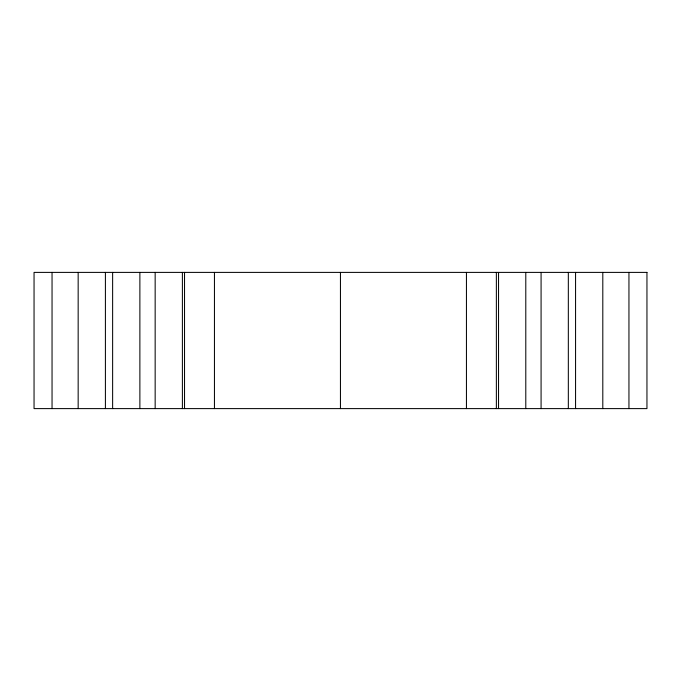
<?xml version="1.0" encoding="UTF-8"?>
<svg xmlns="http://www.w3.org/2000/svg" width="681" height="681" viewBox="0 0 681 681"><rect width="100%" height="100%" fill="white"/><g stroke="black" fill="none" stroke-linecap="round" stroke-linejoin="round"><path stroke-width="1.02" d="M628.946 272.391L628.946 408.609M602.804 272.391L602.804 408.609M575.564 272.391L575.564 408.609M568.329 272.391L568.329 408.609M541.08 272.391L541.08 408.609M525.792 272.391L525.792 408.609M498.543 272.391L498.543 408.609M496.364 272.391L496.364 408.609M466.442 272.391L466.442 408.609M340.449 272.391L340.449 408.609M214.447 272.391L214.447 408.609M184.534 272.391L184.534 408.609M182.397 272.391L182.397 408.609M155.157 272.391L155.157 408.609M139.877 272.391L139.877 408.609M112.629 272.391L112.629 408.609M105.41 272.391L105.41 408.609M78.162 272.391L78.162 408.609M52.045 272.391L52.045 408.609M646.95 272.391L34.05 272.391L34.05 408.609L646.95 408.609L646.95 272.391"/></g></svg>
